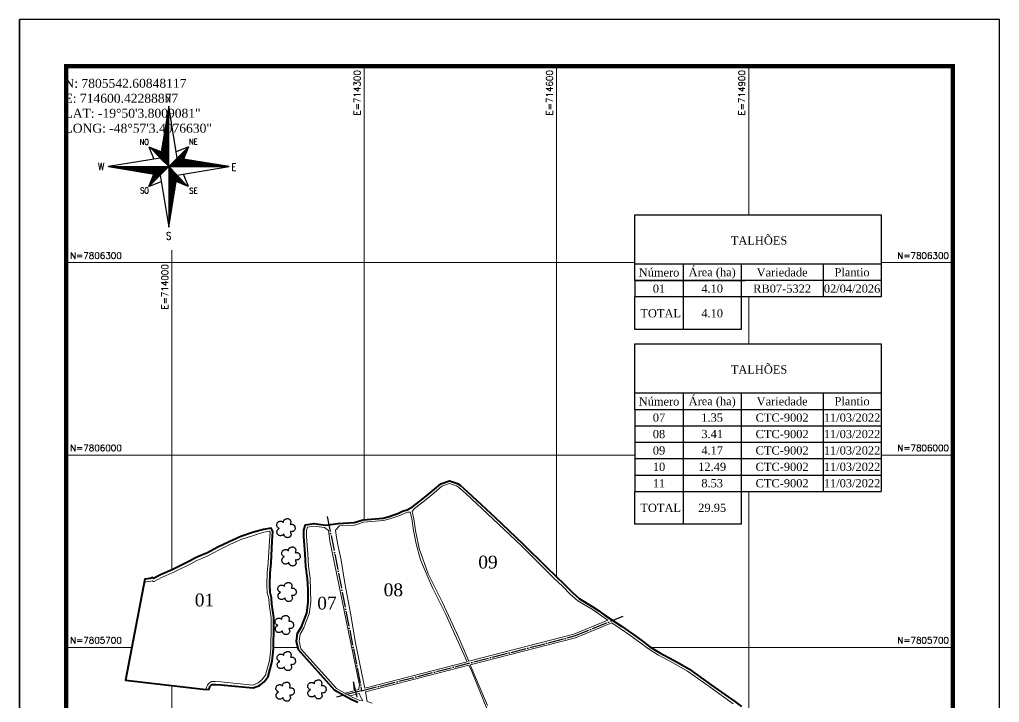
# Model space of a CAD drawing. Extents: x 713762 to 715291, y 7804518 to 7806679.
# Drawn here: x 713762 to 715291, y 7805614 to 7806679 of the extents above; entities that cross this region are included whole.
import ezdxf
from ezdxf.enums import TextEntityAlignment as Align

# ---------------------------------------------------------------- set-up
doc = ezdxf.new("R2010")
doc.units = 0
doc.header["$MEASUREMENT"] = 0
for name, pattern in [('ACAD_ISO04W100', [30, 24, -3, 0, -3]), ('CONTINUO', [0]), ('LIN0', [0])]:
    doc.linetypes.add(name, pattern=pattern)
doc.layers.add('0114000941', color=1, linetype='Continuous', lineweight=40)
doc.layers.add('MALHA', color=8, linetype='Continuous', lineweight=13)
for name, color, linetype in [('0114000941001', 5, 'Continuous'), ('0114000941007', 5, 'Continuous'), ('0114000941008', 5, 'Continuous'), ('0114000941009', 5, 'Continuous'), ('0114000941010', 5, 'Continuous'), ('0114000941011', 5, 'Continuous'), ('NUMERAÇÕES', 7, 'Continuous'), ('REDE_DE_LUZ', 6, 'Continuous'), ('RESERVA', 3, 'Continuous'), ('SETA_NORTE', 3, 'Continuous'), ('TABELAS', 7, 'Continuous'), ('texto', 7, 'Continuous'), ('TG', 7, 'LIN0')]:
    doc.layers.add(name, color=color, linetype=linetype)
doc.layers.add('NUMERAÇÕES DOS TALHÕES', color=7, linetype='Continuous', true_color=0xffffff)
doc.styles.add('AGROCAD', font='romans.shx')
doc.styles.add('AREAS', font='times.ttf')
doc.styles.add('ROMANS', font='romans', dxfattribs={"height": 0.2})

# ---------------------------------------------------------------- blocks, each defined once
blk = doc.blocks.new('mato')
at = {"layer": 'RESERVA', "color": 94, "linetype": 'CONTINUO'}
blk.add_lwpolyline([(734601.6, 7824194.7), (734600.8, 7824194.1), (734600, 7824193.3), (734599.1, 7824192.6), (734598, 7824192.3), (734596.9, 7824192.2), (734595.8, 7824192.2), (734594.9, 7824192.4), (734594.2, 7824192.7), (734593.5, 7824193.1), (734592.9, 7824193.6), (734592.3, 7824194.1), (734591.8, 7824194.7), (734591.5, 7824195.3), (734591.3, 7824195.9), (734591.2, 7824196.6), (734591, 7824197.5), (734591, 7824198.4), (734591, 7824199.3), (734591.2, 7824200), (734591.5, 7824200.5), (734591.9, 7824201), (734592.1, 7824201.5), (734592.4, 7824201.9), (734592.8, 7824202.3), (734594.2, 7824203.2), (734594.7, 7824203.6), (734594.5, 7824203.7), (734593.5, 7824204), (734593.1, 7824204.2), (734592.7, 7824204.5), (734592.3, 7824204.9), (734591.8, 7824205.6), (734591.3, 7824206.3), (734590.9, 7824207.1), (734590.7, 7824208), (734590.6, 7824208.8), (734590.7, 7824209.7), (734590.9, 7824210.7), (734591.3, 7824211.6), (734591.7, 7824212.4), (734592, 7824212.8), (734592.3, 7824213.1), (734592.7, 7824213.4), (734593.3, 7824213.8), (734593.9, 7824214.2), (734594.6, 7824214.5), (734595.3, 7824214.7), (734596, 7824214.8), (734596.6, 7824214.8), (734597.2, 7824214.8), (734597.8, 7824214.7), (734598.2, 7824214.6), (734598.7, 7824214.4), (734599.1, 7824214.3), (734599.5, 7824214), (734600, 7824213.4), (734600.5, 7824213), (734600.9, 7824212.8), (734601.1, 7824213.4), (734601.2, 7824214.2), (734601.3, 7824215.1), (734601.4, 7824215.5), (734601.5, 7824215.8), (734602, 7824216.5), (734602.3, 7824217), (734602.7, 7824217.4), (734603.2, 7824217.6), (734603.7, 7824217.8), (734604.3, 7824218), (734605.3, 7824218.4), (734605.8, 7824218.6), (734606.3, 7824218.7), (734606.9, 7824218.8), (734607.5, 7824218.8), (734608, 7824218.8), (734608.6, 7824218.7), (734609.1, 7824218.6), (734609.5, 7824218.4), (734610, 7824218.1), (734610.4, 7824217.9), (734610.7, 7824217.6), (734611, 7824217.2), (734611.3, 7824216.8), (734611.7, 7824216.3), (734611.9, 7824215.7), (734612.2, 7824215.1), (734612.4, 7824214.6), (734612.5, 7824214), (734612.5, 7824213.3), (734612.2, 7824212.1), (734611.9, 7824210.9), (734611.7, 7824210), (734612.4, 7824209.8), (734613.2, 7824209.9), (734614.1, 7824210), (734614.7, 7824209.9), (734615.4, 7824209.8), (734616, 7824209.5), (734616.6, 7824209.1), (734617.3, 7824208.6), (734617.8, 7824208.1), (734618.2, 7824207.9), (734618.6, 7824207.5), (734618.8, 7824207), (734619, 7824205.5), (734619.1, 7824203.9), (734619.1, 7824202.4), (734618.8, 7824201.5), (734618.4, 7824200.9), (734618, 7824200.3), (734617.5, 7824199.8), (734617, 7824199.3), (734616.5, 7824199), (734615.7, 7824198.7), (734614.9, 7824198.5), (734614.1, 7824198.3), (734613.3, 7824198.6), (734612.6, 7824198.7), (734612.1, 7824198.5), (734612.3, 7824197.3), (734613.2, 7824194.3), (734613.1, 7824193.5), (734613, 7824192.9), (734612.3, 7824191.8), (734611.9, 7824191.2), (734611.4, 7824190.7), (734611, 7824190.3), (734610.6, 7824189.9), (734610.1, 7824189.6), (734609.5, 7824189.4), (734608.8, 7824189.2), (734608.2, 7824189.2), (734607.5, 7824189.1), (734606.8, 7824189.2), (734605.7, 7824189.3), (734605.3, 7824189.5), (734604.8, 7824189.7), (734604.2, 7824190.1), (734603.7, 7824190.7), (734603.2, 7824191.3), (734602.7, 7824191.7), (734602.3, 7824192.2), (734602, 7824192.7), (734601.9, 7824194.3), (734601.7, 7824195)], dxfattribs=at)
blk = doc.blocks.new('A$C7F984228')
at = {"layer": 'SETA_NORTE', "linetype": 'Continuous'}
h = blk.add_hatch(dxfattribs=at)
h.set_pattern_fill('ANSI31', color=256, scale=5, angle=-90, style=0)
h.set_pattern_definition([(315, (-7849212.488, 504478.853), (11.22532015, 11.22532015), [])])
h.paths.add_polyline_path([(2671, 3542), (2716, 3816), (2183, 4030)])
h = blk.add_hatch(dxfattribs=at)
h.set_pattern_fill('ANSI31', color=256, scale=5, angle=180, style=0)
h.set_pattern_definition([(225, (504349.028, 7855425.992), (11.22532015, -11.22532015), [])])
h.paths.add_polyline_path([(3412, 3542), (3686, 3497), (3900, 4030)])
h = blk.add_hatch(dxfattribs=at)
h.set_pattern_fill('ANSI31', color=256, scale=5, style=0)
h.set_pattern_definition([(45, (-498265.35, -7849082.662), (-11.22532015, 11.22532015), [])])
h.paths.add_polyline_path([(2671, 2801), (2397, 2846), (2183, 2313)])
h = blk.add_hatch(dxfattribs=at)
h.set_pattern_fill('ANSI31', color=256, scale=5, angle=90, style=0)
h.set_pattern_definition([(135, (7855296.166, -498135.524), (-11.22532015, -11.22532015), [])])
h.paths.add_polyline_path([(3412, 2801), (3367, 2527), (3900, 2313)])
for p, q in [((2994, 5505), (3042, 5552)), ((2999, 5533), (3042, 5576)), ((3004, 5561), (3042, 5599)), ((3008, 5588), (3042, 5622)), ((3013, 5616), (3042, 5645)), ((3017, 5644), (3042, 5668)), ((3022, 5671), (3042, 5691)), ((3026, 5699), (3042, 5715)), ((3031, 5727), (3042, 5738)), ((3036, 5755), (3042, 5761)), ((3040, 5782), (3042, 5784)), ((2908, 4978), (3042, 5112)), ((2912, 5006), (3042, 5135)), ((2917, 5034), (3042, 5159)), ((2921, 5061), (3042, 5182)), ((2926, 5089), (3042, 5205)), ((2931, 5117), (3042, 5228)), ((2935, 5145), (3042, 5251)), ((2940, 5172), (3042, 5274)), ((2944, 5200), (3042, 5298)), ((2949, 5228), (3042, 5321)), ((2953, 5255), (3042, 5344)), ((2958, 5283), (3042, 5367)), ((2963, 5311), (3042, 5390)), ((2967, 5339), (3042, 5413)), ((2972, 5366), (3042, 5437)), ((2976, 5394), (3042, 5460)), ((2981, 5422), (3042, 5483)), ((2985, 5450), (3042, 5506)), ((2990, 5477), (3042, 5529)), ((2825, 4479), (3042, 4695)), ((2830, 4507), (3042, 4718)), ((2835, 4534), (3042, 4742)), ((2839, 4562), (3042, 4765)), ((2844, 4590), (3042, 4788)), ((2848, 4618), (3042, 4811)), ((2853, 4645), (3042, 4834)), ((2857, 4673), (3042, 4857)), ((2862, 4701), (3042, 4881)), ((2867, 4729), (3042, 4904)), ((2871, 4756), (3042, 4927)), ((2876, 4784), (3042, 4950)), ((2880, 4812), (3042, 4973)), ((2885, 4839), (3042, 4996)), ((2889, 4867), (3042, 5020)), ((2894, 4895), (3042, 5043)), ((2899, 4923), (3042, 5066)), ((2903, 4950), (3042, 5089)), ((2739, 3952), (3042, 4255)), ((2743, 3980), (3042, 4278)), ((2748, 4007), (3042, 4301)), ((2752, 4035), (3042, 4325)), ((2757, 4063), (3042, 4348)), ((2762, 4091), (3042, 4371)), ((2766, 4118), (3042, 4394)), ((2771, 4146), (3042, 4417)), ((2775, 4174), (3042, 4440)), ((2780, 4202), (3042, 4464)), ((2784, 4229), (3042, 4487)), ((2789, 4257), (3042, 4510)), ((2794, 4285), (3042, 4533)), ((2798, 4313), (3042, 4556)), ((2803, 4340), (3042, 4579)), ((2807, 4368), (3042, 4603)), ((2812, 4396), (3042, 4626)), ((2816, 4423), (3042, 4649)), ((2821, 4451), (3042, 4672)), ((2183, 4030), (2716, 3816)), ((2183, 4030), (2397, 3497)), ((2674, 3540), (3042, 3908)), ((2675, 3564), (3042, 3931)), ((2679, 3591), (3042, 3954)), ((2684, 3619), (3042, 3977)), ((2685, 3528), (3042, 3885)), ((2688, 3647), (3042, 4000)), ((2693, 3675), (3042, 4024)), ((2697, 3517), (3042, 3861)), ((2698, 3702), (3042, 4047)), ((2702, 3730), (3042, 4070)), ((2707, 3758), (3042, 4093)), ((2709, 3505), (3042, 3838)), ((2711, 3786), (3042, 4116)), ((2716, 3813), (3042, 4139)), ((2720, 3841), (3042, 4163)), ((2725, 3869), (3042, 4186)), ((2730, 3897), (3042, 4209)), ((2734, 3924), (3042, 4232)), ((3900, 4030), (3367, 3816)), ((3900, 4030), (3686, 3497)), ((2720, 3493), (3042, 3815)), ((2732, 3482), (3042, 3792)), ((2743, 3470), (3042, 3769)), ((2755, 3459), (3042, 3746)), ((2766, 3447), (3042, 3722)), ((2778, 3435), (3042, 3699)), ((2790, 3424), (3042, 3676)), ((2801, 3412), (3042, 3653)), ((2813, 3401), (3042, 3630)), ((2824, 3389), (3042, 3607)), ((2836, 3378), (3042, 3583)), ((2848, 3366), (3042, 3560)), ((2859, 3354), (3042, 3537)), ((2871, 3343), (3042, 3514)), ((2882, 3331), (3042, 3491)), ((2894, 3320), (3042, 3468)), ((2905, 3308), (3042, 3444)), ((2917, 3296), (3042, 3421)), ((3047, 3172), (3417, 3542)), ((3070, 3172), (3437, 3538)), ((3093, 3172), (3457, 3535)), ((3117, 3172), (3477, 3532)), ((3140, 3172), (3497, 3528)), ((3163, 3172), (3516, 3525)), ((3186, 3172), (3536, 3522)), ((3209, 3172), (3556, 3519)), ((3232, 3172), (3576, 3515)), ((3256, 3172), (3596, 3512)), ((3279, 3172), (3616, 3509)), ((3302, 3172), (3636, 3506)), ((3325, 3172), (3656, 3502)), ((3348, 3172), (3676, 3499)), ((3371, 3172), (3695, 3496)), ((3395, 3172), (3715, 3492)), ((3418, 3172), (3735, 3489)), ((3441, 3172), (3755, 3486)), ((3464, 3172), (3775, 3483)), ((3487, 3172), (3795, 3479)), ((3510, 3172), (3815, 3476)), ((3534, 3172), (3835, 3473)), ((3557, 3172), (3855, 3469)), ((3580, 3172), (3874, 3466)), ((3603, 3172), (3894, 3463)), ((3626, 3172), (3914, 3460)), ((3649, 3172), (3934, 3456)), ((3673, 3172), (3954, 3453)), ((3696, 3172), (3974, 3450)), ((3719, 3172), (3994, 3447)), ((3742, 3172), (4014, 3443)), ((3765, 3172), (4034, 3440)), ((3788, 3172), (4053, 3437)), ((3812, 3172), (4073, 3433)), ((3835, 3172), (4093, 3430)), ((3858, 3172), (4113, 3427)), ((3881, 3172), (4133, 3424)), ((3904, 3172), (4153, 3420)), ((3927, 3172), (4173, 3417)), ((3951, 3172), (4193, 3414)), ((3974, 3172), (4213, 3411)), ((3997, 3172), (4232, 3407)), ((4020, 3172), (4252, 3404)), ((428, 3170), (429, 3172)), ((448, 3167), (453, 3172)), ((468, 3164), (476, 3172)), ((488, 3161), (499, 3172)), ((508, 3157), (522, 3172)), ((528, 3154), (545, 3172)), ((548, 3151), (568, 3172)), ((567, 3148), (592, 3172)), ((587, 3144), (615, 3172)), ((607, 3141), (638, 3172)), ((627, 3138), (661, 3172)), ((647, 3134), (684, 3172)), ((667, 3131), (707, 3172)), ((687, 3128), (731, 3172)), ((707, 3125), (754, 3172)), ((727, 3121), (777, 3172)), ((746, 3118), (800, 3172)), ((766, 3115), (823, 3172)), ((786, 3112), (846, 3172)), ((806, 3108), (870, 3172)), ((826, 3105), (893, 3172)), ((846, 3102), (916, 3172)), ((866, 3098), (939, 3172)), ((886, 3095), (962, 3172)), ((906, 3092), (985, 3172)), ((925, 3089), (1009, 3172)), ((945, 3085), (1032, 3172)), ((965, 3082), (1055, 3172)), ((985, 3079), (1078, 3172)), ((1005, 3075), (1101, 3172)), ((1025, 3072), (1124, 3172)), ((1045, 3069), (1148, 3172)), ((1065, 3066), (1171, 3172)), ((1085, 3062), (1194, 3172)), ((1104, 3059), (1217, 3172)), ((1124, 3056), (1240, 3172)), ((1144, 3053), (1263, 3172)), ((1164, 3049), (1287, 3172)), ((1184, 3046), (1310, 3172)), ((1204, 3043), (1333, 3172)), ((1224, 3039), (1356, 3172)), ((1244, 3036), (1379, 3172)), ((1264, 3033), (1402, 3172)), ((1283, 3030), (1426, 3172)), ((1303, 3026), (1449, 3172)), ((1323, 3023), (1472, 3172)), ((1343, 3020), (1495, 3172)), ((1363, 3017), (1518, 3172)), ((1383, 3013), (1541, 3172)), ((1403, 3010), (1565, 3172)), ((1423, 3007), (1588, 3172)), ((1443, 3003), (1611, 3172)), ((1462, 3000), (1634, 3172)), ((1482, 2997), (1657, 3172)), ((1502, 2994), (1680, 3172)), ((1522, 2990), (1704, 3172)), ((1542, 2987), (1727, 3172)), ((1562, 2984), (1750, 3172)), ((1582, 2980), (1773, 3172)), ((1602, 2977), (1796, 3172)), ((1622, 2974), (1819, 3172)), ((1641, 2971), (1843, 3172)), ((1661, 2967), (1866, 3172)), ((1681, 2964), (1889, 3172)), ((1701, 2961), (1912, 3172)), ((1721, 2958), (1935, 3172)), ((1741, 2954), (1958, 3172)), ((1761, 2951), (1982, 3172)), ((1781, 2948), (2005, 3172)), ((1801, 2944), (2028, 3172)), ((1820, 2941), (2051, 3172)), ((1840, 2938), (2074, 3172)), ((1860, 2935), (2097, 3172)), ((1880, 2931), (2120, 3172)), ((1900, 2928), (2144, 3172)), ((1920, 2925), (2167, 3172)), ((1940, 2921), (2190, 3172)), ((1960, 2918), (2213, 3172)), ((1980, 2915), (2236, 3172)), ((1999, 2912), (2259, 3172)), ((2019, 2908), (2283, 3172)), ((2039, 2905), (2306, 3172)), ((2059, 2902), (2329, 3172)), ((2079, 2899), (2352, 3172)), ((2099, 2895), (2375, 3172)), ((2119, 2892), (2398, 3172)), ((2139, 2889), (2422, 3172)), ((2159, 2885), (2445, 3172)), ((2178, 2882), (2468, 3172)), ((3042, 3172), (2183, 2313)), ((2198, 2879), (2491, 3172)), ((2218, 2876), (2514, 3172)), ((2238, 2872), (2537, 3172)), ((2258, 2869), (2561, 3172)), ((2278, 2866), (2584, 3172)), ((2298, 2863), (2607, 3172)), ((2318, 2859), (2630, 3172)), ((2338, 2856), (2653, 3172)), ((2357, 2853), (2676, 3172)), ((2377, 2849), (2700, 3172)), ((2397, 2846), (2723, 3172)), ((2417, 2843), (2746, 3172)), ((2437, 2840), (2769, 3172)), ((2457, 2836), (2792, 3172)), ((2477, 2833), (2815, 3172)), ((2497, 2830), (2839, 3172)), ((2517, 2826), (2862, 3172)), ((2536, 2823), (2885, 3172)), ((2556, 2820), (2908, 3172)), ((2576, 2817), (2931, 3172)), ((2596, 2813), (2954, 3172)), ((2616, 2810), (2978, 3172)), ((2636, 2807), (3001, 3172)), ((2656, 2804), (3024, 3172)), ((2929, 3285), (3042, 3398)), ((2940, 3273), (3042, 3375)), ((2952, 3262), (3042, 3352)), ((2963, 3250), (3042, 3329)), ((2975, 3239), (3042, 3305)), ((2987, 3227), (3042, 3282)), ((2998, 3215), (3042, 3259)), ((3010, 3204), (3042, 3236)), ((3021, 3192), (3042, 3213)), ((3033, 3181), (3042, 3190)), ((3042, 3166), (3044, 3169)), ((3042, 3143), (3056, 3157)), ((3042, 3120), (3068, 3146)), ((3042, 3097), (3079, 3134)), ((3042, 3074), (3091, 3123)), ((3042, 3051), (3102, 3111)), ((3042, 3027), (3114, 3100)), ((3042, 3004), (3126, 3088)), ((3042, 2981), (3137, 3076)), ((3042, 2958), (3149, 3065)), ((3042, 2935), (3160, 3053)), ((3042, 2912), (3172, 3042)), ((3042, 2888), (3183, 3030)), ((3042, 2865), (3195, 3018)), ((3042, 2842), (3207, 3007)), ((3042, 2819), (3218, 2995)), ((3042, 2796), (3230, 2984)), ((4043, 3172), (4272, 3401)), ((4066, 3172), (4292, 3397)), ((4090, 3172), (4312, 3394)), ((4113, 3172), (4332, 3391)), ((4136, 3172), (4352, 3388)), ((4159, 3172), (4372, 3384)), ((4182, 3172), (4392, 3381)), ((4205, 3172), (4411, 3378)), ((4228, 3172), (4431, 3374)), ((4252, 3172), (4451, 3371)), ((4275, 3172), (4471, 3368)), ((4298, 3172), (4491, 3365)), ((4321, 3172), (4511, 3361)), ((4344, 3172), (4531, 3358)), ((4367, 3172), (4551, 3355)), ((4391, 3172), (4571, 3352)), ((4414, 3172), (4590, 3348)), ((4437, 3172), (4610, 3345)), ((4460, 3172), (4630, 3342)), ((4483, 3172), (4650, 3338)), ((4506, 3172), (4670, 3335)), ((4530, 3172), (4690, 3332)), ((4553, 3172), (4710, 3329)), ((4576, 3172), (4730, 3325)), ((4599, 3172), (4750, 3322)), ((4622, 3172), (4769, 3319)), ((4645, 3172), (4789, 3316)), ((4669, 3172), (4809, 3312)), ((4692, 3172), (4829, 3309)), ((4715, 3172), (4849, 3306)), ((4738, 3172), (4869, 3302)), ((4761, 3172), (4889, 3299)), ((4784, 3172), (4909, 3296)), ((4808, 3172), (4929, 3293)), ((4831, 3172), (4948, 3289)), ((4854, 3172), (4968, 3286)), ((4877, 3172), (4988, 3283)), ((4900, 3172), (5008, 3279)), ((4923, 3172), (5028, 3276)), ((4947, 3172), (5048, 3273)), ((4970, 3172), (5068, 3270)), ((4993, 3172), (5088, 3266)), ((5016, 3172), (5108, 3263)), ((5039, 3172), (5127, 3260)), ((5062, 3172), (5147, 3257)), ((5086, 3172), (5167, 3253)), ((5109, 3172), (5187, 3250)), ((5132, 3172), (5207, 3247)), ((5155, 3172), (5227, 3243)), ((5178, 3172), (5247, 3240)), ((5201, 3172), (5267, 3237)), ((5225, 3172), (5287, 3234)), ((5248, 3172), (5306, 3230)), ((5271, 3172), (5326, 3227)), ((5294, 3172), (5346, 3224)), ((5317, 3172), (5366, 3221)), ((5340, 3172), (5386, 3217)), ((5364, 3172), (5406, 3214)), ((5387, 3172), (5426, 3211)), ((5410, 3172), (5446, 3207)), ((5433, 3172), (5466, 3204)), ((5456, 3172), (5485, 3201)), ((5479, 3172), (5505, 3198)), ((5503, 3172), (5525, 3194)), ((5526, 3172), (5545, 3191)), ((5549, 3172), (5565, 3188)), ((5572, 3172), (5585, 3184)), ((5595, 3172), (5605, 3181)), ((5618, 3172), (5625, 3178)), ((5642, 3172), (5645, 3175)), ((2183, 2313), (2397, 2846)), ((3042, 2773), (3241, 2972)), ((3042, 2749), (3253, 2961)), ((3042, 2726), (3265, 2949)), ((3042, 2703), (3276, 2937)), ((3042, 2680), (3288, 2926)), ((3042, 2657), (3299, 2914)), ((3042, 2634), (3311, 2903)), ((3042, 2610), (3322, 2891)), ((3042, 2587), (3334, 2879)), ((3042, 2564), (3346, 2868)), ((3042, 2541), (3357, 2856)), ((3042, 2518), (3369, 2845)), ((3042, 2495), (3380, 2833)), ((3042, 2471), (3392, 2822)), ((3042, 2448), (3404, 2810)), ((3042, 2425), (3411, 2795)), ((3042, 2402), (3407, 2767)), ((3042, 2379), (3402, 2739)), ((3042, 2356), (3398, 2712)), ((3042, 2332), (3393, 2684)), ((3042, 2309), (3389, 2656)), ((3042, 2286), (3384, 2628)), ((3042, 2263), (3379, 2601)), ((3042, 2240), (3375, 2573)), ((3900, 2313), (3686, 2846)), ((2183, 2313), (2716, 2527)), ((3042, 2217), (3370, 2545)), ((3042, 2193), (3366, 2517)), ((3042, 2170), (3361, 2490)), ((3042, 2147), (3357, 2462)), ((3042, 2124), (3352, 2434)), ((3042, 2101), (3347, 2406)), ((3042, 2078), (3343, 2379)), ((3042, 2055), (3338, 2351)), ((3042, 2031), (3334, 2323)), ((3042, 2008), (3329, 2296)), ((3042, 1985), (3325, 2268)), ((3042, 1962), (3320, 2240)), ((3042, 1939), (3316, 2212)), ((3042, 1916), (3311, 2185)), ((3042, 1892), (3306, 2157)), ((3042, 1869), (3302, 2129)), ((3900, 2313), (3367, 2527)), ((3042, 1846), (3297, 2101)), ((3042, 1823), (3293, 2074)), ((3042, 1800), (3288, 2046)), ((3042, 1777), (3284, 2018)), ((3042, 1753), (3279, 1990)), ((3042, 1730), (3274, 1963)), ((3042, 1707), (3270, 1935)), ((3042, 1684), (3265, 1907)), ((3042, 1661), (3261, 1880)), ((3042, 1638), (3256, 1852)), ((3042, 1614), (3252, 1824)), ((3042, 1591), (3247, 1796)), ((3042, 1568), (3242, 1769)), ((3042, 1545), (3238, 1741)), ((3042, 1522), (3233, 1713)), ((3042, 1499), (3229, 1685)), ((3042, 1475), (3224, 1658)), ((3042, 1452), (3220, 1630)), ((3042, 1429), (3215, 1602)), ((3042, 1406), (3210, 1575)), ((3042, 1383), (3206, 1547)), ((3042, 1360), (3201, 1519)), ((3042, 1336), (3197, 1491)), ((3042, 1313), (3192, 1464)), ((3042, 1290), (3188, 1436)), ((3042, 1267), (3183, 1408)), ((3042, 1244), (3178, 1380)), ((3042, 1221), (3174, 1353)), ((3042, 1197), (3169, 1325)), ((3042, 1174), (3165, 1297)), ((3042, 1151), (3160, 1269)), ((3042, 1128), (3156, 1242)), ((3042, 1105), (3151, 1214)), ((3042, 1082), (3146, 1186)), ((3042, 1058), (3142, 1159)), ((3042, 1035), (3137, 1131)), ((3042, 1012), (3133, 1103)), ((3042, 989), (3128, 1075)), ((3042, 966), (3124, 1048)), ((3042, 943), (3119, 1020)), ((3042, 919), (3115, 992)), ((3042, 896), (3110, 964)), ((3042, 873), (3105, 937)), ((3042, 850), (3101, 909)), ((3042, 827), (3096, 881)), ((3042, 804), (3092, 853)), ((3042, 780), (3087, 826)), ((3042, 757), (3083, 798)), ((3042, 734), (3078, 770)), ((3042, 711), (3073, 743)), ((3042, 688), (3069, 715)), ((3042, 665), (3064, 687)), ((3042, 641), (3060, 659)), ((3042, 618), (3055, 632)), ((3042, 595), (3051, 604)), ((3042, 572), (3046, 576))]:
    blk.add_line(p, q, dxfattribs=at)
blk.add_lwpolyline([(3412, 2801), (5663, 3172), (3412, 3542), (3042, 5792), (2671, 3542), (421, 3172), (2671, 2801), (3042, 551)], close=True, dxfattribs=at)
for points in [[(3042, 3172), (3042, 5792)], [(3042, 3172), (2671, 3542)], [(3042, 3172), (3412, 3542)], [(421, 3172), (5663, 3172)], [(3042, 3172), (2671, 2801)], [(3042, 3172), (3412, 2801)], [(3042, 3172), (3042, 551)]]:
    blk.add_lwpolyline(points, dxfattribs=at)
at = {"layer": 'texto', "color": 0, "lineweight": 30, "style": 'ROMANS', "width": 0.8}
for s, height, p in [('N ', 325, (2890, 5949)), ('NO', 250, (1784, 4117)), ('NE', 250, (3926, 4135)), ('W', 325, (-25, 3016)), ('E', 325, (5767, 2986)), ('SO', 250, (1801, 2010)), ('SE', 250, (3938, 2001)), ('S', 325, (2930, 0))]:
    blk.add_text(s, height=height, dxfattribs=at).set_placement(p)
blk = doc.blocks.new('area_de_talhao')
at = {"layer": 'NUMERAÇÕES', "linetype": 'Continuous', "style": 'AREAS'}
blk.add_attdef('NRO', text='', height=20, dxfattribs=at).set_placement((0, 6.1), align=Align.CENTER)
blk = doc.blocks.new('coordf')
at = {"layer": 'MALHA', "linetype": 'Continuous', "style": 'AGROCAD'}
blk.add_attdef('COORDF', text='', height=10, dxfattribs=at).set_placement((-6, 6), align=Align.RIGHT)
blk = doc.blocks.new('coordi')
at = {"layer": 'MALHA', "linetype": 'Continuous', "style": 'AGROCAD'}
blk.add_attdef('COORDI', (6, 6), '', height=10, dxfattribs=at)

msp = doc.modelspace()

# ---------------------------------------------------------------- linework, layer by layer
at = {"layer": '0114000941'}
msp.add_lwpolyline([(714290.3, 7805613.8), (714279.6, 7805618.6), (714254.1, 7805632.5), (714197.6, 7805696), (714194.5, 7805709.2), (714196.1, 7805721.9), (714202.1, 7805731.9), (714204.8, 7805739), (714210.3, 7805753.3), (714212.7, 7805770.7), (714212.5, 7805789.7), (714211.5, 7805807.4), (714209.1, 7805826), (714207.9, 7805845.9), (714206, 7805872.8), (714206, 7805882.9), (714208.6, 7805891.3), (714221.7, 7805893.3), (714239.8, 7805890.7), (714259.5, 7805893.3), (714284.3, 7805894.5), (714298.2, 7805899), (714329.6, 7805901.5), (714338.9, 7805904), (714346.5, 7805906.5), (714352.3, 7805908.8), (714359.7, 7805912.2), (714366.9, 7805914.7), (714375.5, 7805919.2), (714391.5, 7805931.5), (714406, 7805943.8), (714419.3, 7805955.1), (714433.3, 7805959.9), (714445.8, 7805955.5), (714449.6, 7805952.9), (714461.3, 7805942.8), (714504.2, 7805902.6), (714547.5, 7805861.7), (714584.3, 7805825.2), (714598.2, 7805811.5), (714612.7, 7805797.8), (714624.2, 7805786), (714635.7, 7805775.9), (714655.8, 7805763.8), (714666.2, 7805757.2), (714674.3, 7805750.9), (714701.5, 7805732.9), (714716.9, 7805722.3), (714731.7, 7805711.5), (714745.8, 7805700.8), (714761.2, 7805691.2), (714789.4, 7805676.3), (714806.3, 7805666.5), (714841.8, 7805641.1), (714878, 7805615.3), (714888.6, 7805607.6)], dxfattribs=at)
msp.add_lwpolyline([(714159.3, 7805733.9), (714159.3, 7805746.5), (714156.1, 7805767.6), (714155.6, 7805777.1), (714153.1, 7805785.8), (714152.9, 7805797.5), (714153.2, 7805816.2), (714154.8, 7805831.4), (714156.7, 7805866), (714157.7, 7805880.5), (714154.9, 7805886), (714142.7, 7805883.8), (714125.8, 7805878.9), (714107.4, 7805873.1), (714089.5, 7805864.7), (714070.9, 7805855.5), (714055.4, 7805847.3), (714045.1, 7805843), (714036.7, 7805839.5), (714027.6, 7805834.5), (714001.3, 7805821.4), (713982.2, 7805812.9), (713971.6, 7805807.6), (713970, 7805808.9), (713966.1, 7805807.4), (713958.1, 7805806.1), (713927.9, 7805649), (714049, 7805634.8), (714057.8, 7805634.5), (714058.5, 7805636.4), (714059.4, 7805638.8), (714060.1, 7805639.8), (714061.5, 7805641.2), (714063.1, 7805642.3), (714068.1, 7805642.3), (714076.2, 7805641.5), (714127, 7805636.6), (714136.9, 7805640.7), (714143.8, 7805646.1), (714150.1, 7805654.4), (714156.6, 7805678.4), (714158.8, 7805697.6)], close=True, dxfattribs=at)
at = {"layer": '0114000941001', "lineweight": 20}
msp.add_lwpolyline([(714154.8, 7805733.9), (714154.8, 7805746.2), (714151.6, 7805767.2), (714151.1, 7805776.4), (714148.6, 7805785.1), (714148.4, 7805797.5), (714148.7, 7805816.5), (714150.3, 7805831.8), (714152.2, 7805866.3), (714153.1, 7805879.6), (714152.4, 7805881), (714143.7, 7805879.4), (714127.1, 7805874.6), (714109.1, 7805868.9), (714091.4, 7805860.7), (714073, 7805851.5), (714057.4, 7805843.2), (714046.8, 7805838.8), (714038.7, 7805835.4), (714029.7, 7805830.5), (714003.2, 7805817.3), (713984.1, 7805808.9), (713972.3, 7805802.9), (713970.9, 7805802.5), (713969.2, 7805803.8), (713967.3, 7805803.1), (713957.2, 7805801.4), (713927.9, 7805649), (714048.8, 7805634.9), (714053.1, 7805634.7), (714054.2, 7805637.9), (714055.4, 7805640.9), (714056.7, 7805642.8), (714058.6, 7805644.7), (714061.8, 7805646.8), (714068.3, 7805646.8), (714076.6, 7805646), (714126.3, 7805641.2), (714134.6, 7805644.6), (714140.5, 7805649.3), (714145.9, 7805656.5), (714152.1, 7805679.3), (714154.3, 7805697.9)], close=True, dxfattribs=at)
at = {"layer": '0114000941007', "lineweight": 20}
msp.add_lwpolyline([(714277.5, 7805624.2), (714269.7, 7805628.5), (714256.7, 7805635.7), (714201.2, 7805697.8), (714198.6, 7805709.5), (714200, 7805720.6), (714205.7, 7805730.2), (714208.6, 7805737.6), (714214.2, 7805752.3), (714216.7, 7805770.4), (714216.5, 7805789.9), (714215.5, 7805807.8), (714213.1, 7805826.4), (714211.9, 7805846.1), (714210, 7805873), (714210, 7805882.3), (714211.7, 7805887.7), (714221.7, 7805889.2), (714238.2, 7805886.8), (714244.5, 7805882.2), (714246.4, 7805866.3), (714267.5, 7805762.7), (714268.6, 7805757.2), (714292.7, 7805641), (714291.7, 7805636), (714291.7, 7805634.2), (714270.4, 7805628.7), (714278.3, 7805624.4), (714292.7, 7805627.8), (714293.7, 7805623.6), (714297.9, 7805616.6), (714292.1, 7805617.4), (714281.4, 7805622.1)], close=True, dxfattribs=at)
at = {"layer": '0114000941007', "color": 0}
msp.add_lwpolyline([(714289.2, 7805622.3), (714283.3, 7805646), (714283.6, 7805635.1), (714286.4, 7805633.7)], dxfattribs=at)
at = {"layer": '0114000941008', "lineweight": 20}
msp.add_lwpolyline([(714460.7, 7805677.6), (714427.3, 7805751.4), (714407.2, 7805792), (714398, 7805812.3), (714387.8, 7805836.5), (714380.9, 7805861.4), (714376.8, 7805882.2), (714374.3, 7805900.9), (714371.8, 7805910.6), (714371.3, 7805910.8), (714367.7, 7805910.7), (714361.2, 7805908.4), (714353.9, 7805905.1), (714347.8, 7805902.8), (714340, 7805900.2), (714330.3, 7805897.6), (714299, 7805895.1), (714285, 7805890.6), (714261.3, 7805889.4), (714255.5, 7805883), (714256.9, 7805871.3), (714259.1, 7805859.8), (714264.1, 7805836), (714269.7, 7805800.2), (714278.8, 7805753.1), (714286.4, 7805706.9), (714296.4, 7805658.7), (714300.8, 7805636.5)], close=True, dxfattribs=at)
at = {"layer": '0114000941009', "lineweight": 20}
msp.add_lwpolyline([(714627.1, 7805720.5), (714680.1, 7805742.3), (714672, 7805747.7), (714663.9, 7805753.9), (714653.7, 7805760.4), (714633.3, 7805772.7), (714621.4, 7805783.1), (714609.9, 7805795), (714595.4, 7805808.6), (714581.5, 7805822.4), (714544.8, 7805858.8), (714501.4, 7805899.7), (714458.7, 7805939.8), (714447.1, 7805949.7), (714444, 7805951.9), (714433.3, 7805955.6), (714421.3, 7805951.5), (714408.5, 7805940.7), (714394, 7805928.3), (714378.3, 7805916.3), (714375, 7805912.1), (714377.4, 7805900.2), (714380, 7805882), (714385.8, 7805854.2), (714399.9, 7805814.9), (714421.9, 7805769.9), (714447.6, 7805714.9), (714463.1, 7805678.2)], close=True, dxfattribs=at)
at = {"layer": '0114000941010', "lineweight": 20}
msp.add_lwpolyline([(714492.3, 7805601.8), (714467.7, 7805662.3), (714463.2, 7805672.1), (714301.9, 7805630.6), (714304.9, 7805615.5), (714312.7, 7805612.9)], dxfattribs=at)
at = {"layer": '0114000941011', "lineweight": 20}
msp.add_lwpolyline([(714875.7, 7805612), (714839.5, 7805637.9), (714804.2, 7805663.1), (714787.4, 7805672.8), (714759.2, 7805687.8), (714743.6, 7805697.5), (714729.3, 7805708.3), (714714.5, 7805719), (714699.3, 7805729.5), (714686.1, 7805738.3), (714629.4, 7805714.9), (714465.5, 7805672.7), (714492.4, 7805609.3)], dxfattribs=at)
at = {"layer": 'MALHA'}
for points in [[(714300, 7805899.2), (714300, 7806606.3)], [(714600, 7805809.8), (714600, 7806606.3)], [(714900, 7806374.7), (714900, 7806606.3)], [(714000, 7805820.8), (714000, 7806319.5)], [(713835.3, 7806300), (714722.2, 7806300)], [(715106.3, 7806300), (715218.1, 7806300)], [(714900, 7806173.5), (714900, 7806246.7)], [(713835.3, 7806000), (714722.2, 7806000)], [(715106.3, 7806000), (715218.1, 7806000)], [(714900, 7805600.4), (714900, 7805943.2)], [(713835.3, 7805700), (713937.7, 7805700)], [(714158.8, 7805700), (714196.6, 7805700)], [(714747.1, 7805700), (715218.1, 7805700)], [(714000, 7804738.4), (714000, 7805640.6)]]:
    msp.add_lwpolyline(points, dxfattribs=at)
at = {"layer": 'REDE_DE_LUZ', "linetype": 'ACAD_ISO04W100'}
for points in [[(714242.5, 7805904.2), (714296, 7805632.2)], [(714628.3, 7805717.7), (714703.8, 7805748.8)], [(714296, 7805632.2), (714628.3, 7805717.7)], [(714296, 7805632.2), (714256.7, 7805622.1)]]:
    msp.add_lwpolyline(points, dxfattribs=at)
at = {"layer": 'TABELAS'}
for p, q in [((714722.2, 7806272.3), (714722.2, 7806374.7)), ((714722.2, 7806374.7), (715106.3, 7806374.7)), ((715106.3, 7806374.7), (715106.3, 7806272.3)), ((715106.3, 7806297.9), (714722.2, 7806297.9)), ((714797.6, 7806297.9), (714797.6, 7806272.3)), ((714887.9, 7806297.9), (714887.9, 7806272.3)), ((715015.8, 7806297.9), (715015.8, 7806272.3)), ((714722.2, 7806272.3), (714894.7, 7806272.3)), ((715106.3, 7806272.3), (714722.2, 7806272.3)), ((714722.2, 7806272.3), (714722.2, 7806246.7)), ((714797.6, 7806272.3), (714797.6, 7806246.7)), ((714887.9, 7806272.3), (714887.9, 7806246.7)), ((715015.8, 7806272.3), (715015.8, 7806246.7)), ((715015.8, 7806272.3), (715015.8, 7806246.7)), ((715106.3, 7806272.3), (715106.3, 7806246.7)), ((714722.2, 7806195.5), (714722.2, 7806246.7)), ((715106.3, 7806246.7), (714722.2, 7806246.7)), ((714797.6, 7806246.7), (714797.6, 7806195.5)), ((714887.9, 7806246.7), (714887.9, 7806195.5)), ((714887.9, 7806195.5), (714722.2, 7806195.5)), ((714722.2, 7806071.1), (714722.2, 7806173.5)), ((714722.2, 7806173.5), (715106.3, 7806173.5)), ((715106.3, 7806173.5), (715106.3, 7806071.1)), ((715106.3, 7806096.7), (714722.2, 7806096.7)), ((714797.6, 7806096.7), (714797.6, 7806071.1)), ((714887.9, 7806096.7), (714887.9, 7806071.1)), ((715015.8, 7806096.7), (715015.8, 7806071.1)), ((714722.2, 7806071.1), (714722.2, 7806045.5)), ((714722.2, 7806071.1), (715106.3, 7806071.1)), ((714797.6, 7806071.1), (714797.6, 7806045.5)), ((714887.9, 7806071.1), (714887.9, 7806045.5)), ((715015.8, 7806071.1), (715015.8, 7806045.5)), ((715015.8, 7806071.1), (715015.8, 7806045.5)), ((715106.3, 7806071.1), (715106.3, 7806045.5)), ((714722.2, 7806045.5), (714722.2, 7806019.9)), ((714722.2, 7806045.5), (715106.3, 7806045.5)), ((714797.6, 7806045.5), (714797.6, 7806019.9)), ((714887.9, 7806045.5), (714887.9, 7806019.9)), ((715015.8, 7806045.5), (715015.8, 7806019.9)), ((715015.8, 7806045.5), (715015.8, 7806019.9)), ((715106.3, 7806045.5), (715106.3, 7806019.9)), ((714722.2, 7806019.9), (714722.2, 7805994.4)), ((714722.2, 7806019.9), (715106.3, 7806019.9)), ((714797.6, 7806019.9), (714797.6, 7805994.4)), ((714887.9, 7806019.9), (714887.9, 7805994.4)), ((715015.8, 7806019.9), (715015.8, 7805994.4)), ((715015.8, 7806019.9), (715015.8, 7805994.4)), ((715106.3, 7806019.9), (715106.3, 7805994.4)), ((714722.2, 7805994.4), (714722.2, 7805968.8)), ((714722.2, 7805994.4), (715106.3, 7805994.4)), ((714797.6, 7805994.4), (714797.6, 7805968.8)), ((714887.9, 7805994.4), (714887.9, 7805968.8)), ((715015.8, 7805994.4), (715015.8, 7805968.8)), ((715015.8, 7805994.4), (715015.8, 7805968.8)), ((715106.3, 7805994.4), (715106.3, 7805968.8)), ((714722.2, 7805968.8), (714722.2, 7805943.2)), ((714722.2, 7805968.8), (715106.3, 7805968.8)), ((714797.6, 7805968.8), (714797.6, 7805943.2)), ((714887.9, 7805968.8), (714887.9, 7805943.2)), ((715015.8, 7805968.8), (715015.8, 7805943.2)), ((715015.8, 7805968.8), (715015.8, 7805943.2)), ((715106.3, 7805968.8), (715106.3, 7805943.2)), ((714722.2, 7805892), (714722.2, 7805943.2)), ((714722.2, 7805943.2), (715106.3, 7805943.2)), ((714797.6, 7805943.2), (714797.6, 7805892)), ((714887.9, 7805943.2), (714887.9, 7805892)), ((714887.9, 7805892), (714722.2, 7805892))]:
    msp.add_line(p, q, dxfattribs=at)
at = {"layer": 'TG', "color": 174, "linetype": 'LIN0'}
msp.add_line((713762.5, 7804517.6), (713762.5, 7806679.1), dxfattribs=at)
at = {"layer": 'TG', "color": 174, "linetype": 'LIN0', "flags": 128}
msp.add_lwpolyline([(715290.8, 7804517.6), (715290.8, 7806679.1), (713762.5, 7806679.1), (713762.5, 7804517.6)], close=True, dxfattribs=at)
at = {"layer": 'TG', "color": 174, "linetype": 'LIN0', "const_width": 6.61, "flags": 128}
msp.add_lwpolyline([(715218.1, 7804590.4), (715218.1, 7806606.3), (713835.3, 7806606.3), (713835.3, 7804590.4)], close=True, dxfattribs=at)

# ---------------------------------------------------------------- block references
at = {"linetype": 'ByBlock', "xscale": 0.03593114418916149, "yscale": 0.03593114418916149, "zscale": 0.03593114418916149, "rotation": 0.0001218493132139065}
msp.add_blockref('A$C7F984228', (713885.8, 7806335.8), dxfattribs=at)
at = {"layer": 'MALHA'}
ref = msp.add_blockref('coordf', (714300, 7806606.3), dxfattribs=dict(at, rotation=90))
ref.add_attrib('COORDF', 'E=714300', dxfattribs={"height": 10, "rotation": 90, "style": 'AGROCAD'}).set_placement((714294, 7806600.3), align=Align.RIGHT)
ref = msp.add_blockref('coordf', (714600, 7806606.3), dxfattribs=dict(at, rotation=90))
ref.add_attrib('COORDF', 'E=714600', dxfattribs={"height": 10, "rotation": 90, "style": 'AGROCAD'}).set_placement((714594, 7806600.3), align=Align.RIGHT)
ref = msp.add_blockref('coordf', (714900, 7806606.3), dxfattribs=dict(at, rotation=90))
ref.add_attrib('COORDF', 'E=714900', dxfattribs={"height": 10, "rotation": 90, "style": 'AGROCAD'}).set_placement((714894, 7806600.3), align=Align.RIGHT)
ref = msp.add_blockref('coordi', (713835.3, 7806300), dxfattribs=at)
ref.add_attrib('COORDI', 'N=7806300', (713841.3, 7806306), dxfattribs={"height": 10, "style": 'AGROCAD'})
ref = msp.add_blockref('coordf', (715218.1, 7806300), dxfattribs=at)
ref.add_attrib('COORDF', 'N=7806300', dxfattribs={"height": 10, "style": 'AGROCAD'}).set_placement((715212.1, 7806306), align=Align.RIGHT)
ref = msp.add_blockref('coordf', (714000, 7806303.6), dxfattribs=dict(at, rotation=90))
ref.add_attrib('COORDF', 'E=714000', dxfattribs={"height": 10, "rotation": 90, "style": 'AGROCAD'}).set_placement((713994, 7806297.6), align=Align.RIGHT)
ref = msp.add_blockref('coordi', (713835.3, 7806000), dxfattribs=at)
ref.add_attrib('COORDI', 'N=7806000', (713841.3, 7806006), dxfattribs={"height": 10, "style": 'AGROCAD'})
ref = msp.add_blockref('coordf', (715218.1, 7806000), dxfattribs=at)
ref.add_attrib('COORDF', 'N=7806000', dxfattribs={"height": 10, "style": 'AGROCAD'}).set_placement((715212.1, 7806006), align=Align.RIGHT)
ref = msp.add_blockref('coordi', (713835.3, 7805700), dxfattribs=at)
ref.add_attrib('COORDI', 'N=7805700', (713841.3, 7805706), dxfattribs={"height": 10, "style": 'AGROCAD'})
ref = msp.add_blockref('coordf', (715218.1, 7805700), dxfattribs=at)
ref.add_attrib('COORDF', 'N=7805700', dxfattribs={"height": 10, "style": 'AGROCAD'}).set_placement((715212.1, 7805706), align=Align.RIGHT)
at = {"layer": 'NUMERAÇÕES DOS TALHÕES'}
ref = msp.add_blockref('area_de_talhao', (714493.1, 7805816.9), dxfattribs=at)
ref.add_attrib('NRO', '09', dxfattribs={"layer": 'NUMERAÇÕES', "height": 20, "style": 'AREAS'}).set_placement((714493.1, 7805823), align=Align.CENTER)
ref = msp.add_blockref('area_de_talhao', (714345.5, 7805773.7), dxfattribs=at)
ref.add_attrib('NRO', '08', dxfattribs={"layer": 'NUMERAÇÕES', "height": 20, "style": 'AREAS'}).set_placement((714345.5, 7805779.7), align=Align.CENTER)
ref = msp.add_blockref('area_de_talhao', (714050.9, 7805757.8), dxfattribs=at)
ref.add_attrib('NRO', '01', dxfattribs={"layer": 'NUMERAÇÕES', "height": 20, "style": 'AREAS'}).set_placement((714050.9, 7805763.9), align=Align.CENTER)
ref = msp.add_blockref('area_de_talhao', (714241.9, 7805752.9), dxfattribs=at)
ref.add_attrib('NRO', '07', dxfattribs={"layer": 'NUMERAÇÕES', "height": 20, "style": 'AREAS'}).set_placement((714241.9, 7805759), align=Align.CENTER)
at = {"layer": 'RESERVA', "linetype": 'Continuous', "xscale": 1.004150858143092, "yscale": 1.004150858143092, "zscale": 1.004150858143092}
for p in [(-23476.3, -50795.2), (-23468.5, -50839.4), (-23474.5, -50894.8), (-23478.7, -50946.3), (-23475.7, -51002.5), (-23477.5, -51050.2), (-23427.9, -51046.7)]:
    msp.add_blockref('mato', p, dxfattribs=at)

# ---------------------------------------------------------------- texts
at = {"layer": 'NUMERAÇÕES DOS TALHÕES', "color": 0, "insert": (714062.5, 7806502.4), "char_height": 14, "attachment_point": 9, "style": 'AREAS'}
msp.add_mtext('\\A1;\\pxql;N: 7805542.60848117\\PE: 714600.42288877\\PLAT: -19%%D50\'3.8009081" \\PLONG: -48%%D57\'3.4076630"', dxfattribs=at)
at = {"layer": 'TABELAS', "style": 'AREAS'}
for s, p in [('TALHÕES', (714915.9, 7806336.3)), ('Número', (714759.9, 7806285.1)), ('Área (ha)', (714842.8, 7806285.1)), ('Variedade', (714951.9, 7806285.1)), ('01', (714759.9, 7806259.5)), ('4.10', (714842.8, 7806259.5)), ('RB07-5322', (714951.9, 7806259.5)), ('02/04/2026', (715061, 7806259.5)), ('4.10', (714842.8, 7806221.1)), ('TALHÕES', (714915.9, 7806135.1)), ('Número', (714759.9, 7806083.9)), ('Área (ha)', (714842.8, 7806083.9)), ('Variedade', (714951.9, 7806083.9)), ('07', (714759.9, 7806058.3)), ('1.35', (714842.8, 7806058.3)), ('CTC-9002', (714951.9, 7806058.3)), ('11/03/2022', (715061, 7806058.3)), ('08', (714759.9, 7806032.7)), ('3.41', (714842.8, 7806032.7)), ('CTC-9002', (714951.9, 7806032.7)), ('11/03/2022', (715061, 7806032.7)), ('09', (714759.9, 7806007.1)), ('4.17', (714842.8, 7806007.1)), ('CTC-9002', (714951.9, 7806007.1)), ('11/03/2022', (715061, 7806007.1)), ('10', (714759.9, 7805981.6)), ('12.49', (714842.8, 7805981.6)), ('CTC-9002', (714951.9, 7805981.6)), ('11/03/2022', (715061, 7805981.6)), ('11', (714759.9, 7805956)), ('8.53', (714842.8, 7805956)), ('CTC-9002', (714951.9, 7805956)), ('11/03/2022', (715061, 7805956)), ('29.95', (714842.8, 7805917.6))]:
    msp.add_text(s, height=12.8, dxfattribs=at).set_placement(p, align=Align.MIDDLE)
for p in [(715061, 7806285.1), (715061, 7806083.9)]:
    msp.add_text('Plantio', height=12.8, dxfattribs=at).set_placement(p, align=Align.MIDDLE_CENTER)
at = {"layer": 'TABELAS', "color": 1, "style": 'AREAS'}
for p in [(714730.8, 7806214.7), (714730.8, 7805911.2)]:
    msp.add_text('TOTAL', height=12.8, dxfattribs=at).set_placement(p)

doc.saveas('drawing.dxf')
